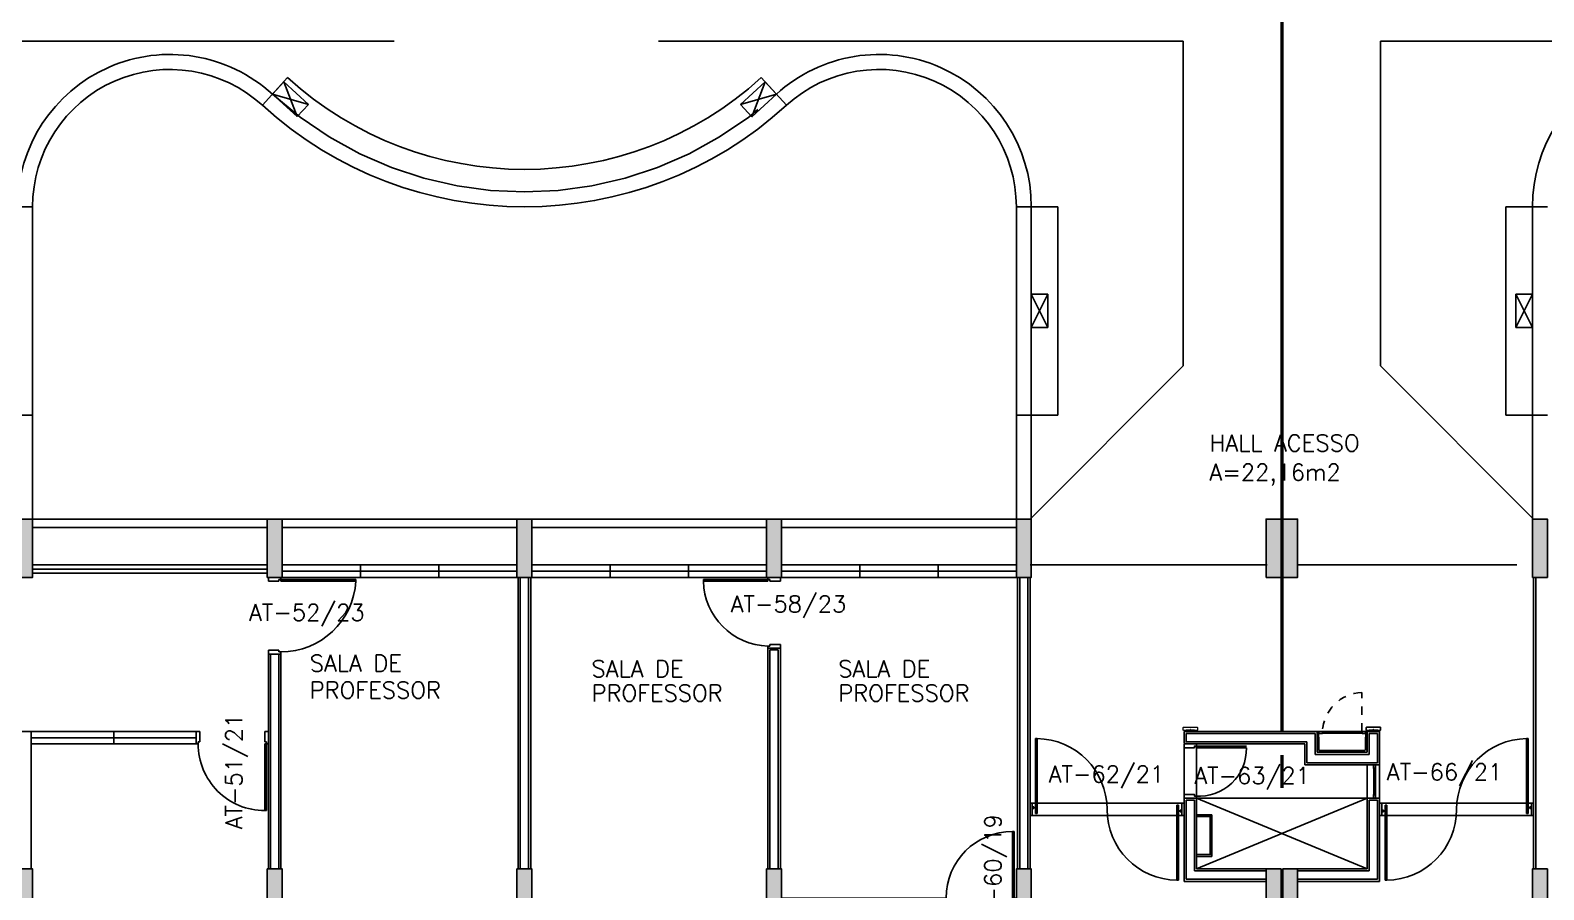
# Model space of a CAD drawing. Header units: millimetres. Extents: x 3605 to 3741, y 1123 to 1192.
# Drawn here: x 3668.46 to 3686.65, y 1145.5 to 1155.82 of the extents above; entities that cross this region are included whole.
import ezdxf

# ---------------------------------------------------------------- set-up
doc = ezdxf.new("R2010")
doc.units = ezdxf.units.MM
doc.linetypes.add('HIDDEN', pattern=[9.525, 6.35, -3.175])
for name, color, linetype in [('ar-alv', 2, 'Continuous'), ('ar-banco', 2, 'Continuous'), ('ar-cal', 2, 'Continuous'), ('ar-corrimao', 2, 'Continuous'), ('ar-esq', 2, 'Continuous'), ('ar-estc', 1, 'Continuous'), ('ar-piso', 1, 'Continuous'), ('ar-porta', 1, 'Continuous'), ('ar-proj', 1, 'HIDDEN'), ('ar-projarmario', 1, 'HIDDEN'), ('ar-reboco', 2, 'Continuous'), ('ar-shaft', 2, 'Continuous'), ('ar-xis', 1, 'Continuous'), ('DET-PIVO', 2, 'Continuous'), ('ENDEREÇO', 2, 'Continuous'), ('esq-01', 1, 'Continuous'), ('esq-02', 1, 'Continuous'), ('esq4', 1, 'Continuous'), ('estc-01', 3, 'Continuous'), ('h-estc', 3, 'Continuous'), ('PROJ-MARCO', 1, 'HIDDEN'), ('ptm', 2, 'Continuous'), ('ptm1', 1, 'Continuous'), ('shaft1', 2, 'Continuous'), ('TEXTO', 2, 'Continuous'), ('ÁREA', 2, 'Continuous')]:
    doc.layers.add(name, color=color, linetype=linetype)
doc.styles.add('UNB-100', font='simplex.shx', dxfattribs={"height": 0.2})
doc.styles.add('UNB1-100', font='simplex.shx', dxfattribs={"height": 0.2})

# ---------------------------------------------------------------- blocks, each defined once
blk = doc.blocks.new('plr01-01p')
at = {"layer": 'h-estc'}
blk.add_hatch(color=3, dxfattribs=at).paths.add_polyline_path([(0.09, 0.075), (-0.09, 0.075), (-0.09, -0.625), (0.09, -0.625)])
at = {"layer": 'estc-01', "color": 3}
blk.add_lwpolyline([(-0.09, 0.075), (-0.09, -0.625), (0.09, -0.625), (0.09, 0.075)], close=True, dxfattribs=at)
blk = doc.blocks.new('plr02-01p')
at = {"layer": 'h-estc'}
blk.add_hatch(color=3, dxfattribs=at).paths.add_polyline_path([(0.09, 0.075), (-0.09, 0.075), (-0.09, -0.425), (0.09, -0.425)])
at = {"layer": 'estc-01', "color": 3}
blk.add_lwpolyline([(-0.09, 0.075), (-0.09, -0.425), (0.09, -0.425), (0.09, 0.075)], close=True, dxfattribs=at)
blk = doc.blocks.new('esq15-01p')
at = {"layer": 'esq-01'}
for p, q in [((2.91, 0), (0.09, 0)), ((1.03, -0.075), (1.03, 0.075)), ((1.97, -0.075), (1.97, 0.075))]:
    blk.add_line(p, q, dxfattribs=at)
at = {"layer": 'esq-02'}
blk.add_lwpolyline([(2.91, -0.075), (0.09, -0.075), (0.09, 0.075), (2.91, 0.075)], close=True, dxfattribs=at)
blk = doc.blocks.new('pm-80-01p')
at = {"layer": 'ptm'}
for p, q in [((0.105, 0.075), (0.105, 0.875)), ((0.125, 0.875), (0.105, 0.875)), ((0.125, 0.075), (0.125, 0.875)), ((0.105, 0.075), (0.08, 0.075)), ((0.08, 0.075), (0.08, -0.075)), ((0.125, 0.075), (0.105, 0.075)), ((0.105, 0.075), (0.105, 0.05)), ((0.125, 0.05), (0.105, 0.05)), ((0.125, 0.05), (0.125, -0.075)), ((0.905, 0.05), (0.905, -0.075)), ((0.905, 0.05), (0.925, 0.05)), ((0.925, 0.075), (0.95, 0.075)), ((0.925, 0.075), (0.925, 0.05)), ((0.95, 0.075), (0.95, -0.075)), ((0.08, -0.075), (0.125, -0.075)), ((0.95, -0.075), (0.905, -0.075))]:
    blk.add_line(p, q, dxfattribs=at)
at = {"layer": 'ptm', "color": 1}
blk.add_arc((0.125, 0.075), 0.8, 360, 90, dxfattribs=at)
blk = doc.blocks.new('esq16-01p')
at = {"layer": 'esq-01'}
for p, q in [((2.025, 0), (0.075, 0)), ((1.075, 0.075), (1.075, -0.075)), ((2.025, 0.075), (2.025, -0.075))]:
    blk.add_line(p, q, dxfattribs=at)
at = {"layer": 'esq-02'}
blk.add_lwpolyline([(2.025, 0.075), (0.075, 0.075), (0.075, -0.075), (2.025, -0.075)], close=True, dxfattribs=at)
at = {"rotation": 180}
blk.add_blockref('pm-80-01p', (2.975, 0), dxfattribs=at)
blk = doc.blocks.new('pm-90-01p')
at = {"layer": 'ptm'}
for p, q in [((0.105, 0.075), (0.105, 0.975)), ((0.125, 0.975), (0.105, 0.975)), ((0.125, 0.075), (0.125, 0.975)), ((0.105, 0.075), (0.08, 0.075)), ((0.08, 0.075), (0.08, -0.075)), ((0.125, 0.075), (0.105, 0.075)), ((0.125, 0.075), (0.105, 0.075)), ((0.105, 0.075), (0.105, 0.05)), ((0.125, 0.05), (0.105, 0.05)), ((0.125, 0.05), (0.125, -0.075)), ((0.955, 0.05), (0.955, -0.075)), ((0.955, 0.05), (0.975, 0.05)), ((0.975, 0.075), (1, 0.075)), ((0.975, 0.075), (0.975, 0.05)), ((1, 0.075), (1, -0.075)), ((0.08, -0.075), (0.125, -0.075)), ((1, -0.075), (0.955, -0.075))]:
    blk.add_line(p, q, dxfattribs=at)
at = {"layer": 'ptm', "color": 1}
blk.add_arc((0.073, 0.074), 0.902, 0.054, 86.687, dxfattribs=at)
blk = doc.blocks.new('sh-04p')
at = {"layer": 'ar-alv'}
for p, q in [((-1.15, 0.05), (-1.15, -0.9)), ((-0.19, 0.05), (-1.15, 0.05)), ((1.15, 0.05), (0.19, 0.05)), ((1.15, -0.9), (1.15, 0.05)), ((-1.05, -0.05), (-1.05, -0.9)), ((-0.19, -0.05), (-1.05, -0.05)), ((1.05, -0.05), (0.19, -0.05)), ((1.05, -0.9), (1.05, -0.05)), ((-1.05, -0.9), (-1.15, -0.9)), ((1.05, -0.9), (1.15, -0.9)), ((-1.15, -1.7), (-1.15, -1.35)), ((-0.3, -1.35), (-1.15, -1.35)), ((-1.05, -1.45), (-0.4, -1.45)), ((-1.05, -1.45), (-1.05, -1.7)), ((-0.4, -1.7), (-0.4, -1.45)), ((-0.3, -1.35), (-0.3, -1.6)), ((1.15, -1.6), (-0.3, -1.6)), ((1.15, -1.7), (1.15, -1.6)), ((-1.05, -1.7), (-1.15, -1.7)), ((-0.4, -1.7), (1.15, -1.7))]:
    blk.add_line(p, q, dxfattribs=at)
at = {"layer": 'ar-proj'}
for p, q in [((1.025, -0.95), (1.025, -1.53)), ((1.175, -1.53), (1.175, -0.97))]:
    blk.add_line(p, q, dxfattribs=at)
at = {"layer": 'ar-proj', "ltscale": 0.01}
blk.add_line((-0.961, -1.725), (-0.961, -2.195), dxfattribs=at)
blk.add_arc((-0.982, -1.699), 0.496, 272.4338, 357.0427, dxfattribs=at)
at = {"layer": 'ar-reboco'}
for p, q in [((-1.175, 0.075), (-1.175, -0.925)), ((-0.19, 0.075), (-1.175, 0.075)), ((1.175, 0.075), (0.19, 0.075)), ((1.175, -0.925), (1.175, 0.075)), ((-1.025, -0.075), (-1.025, -0.925)), ((-0.19, -0.075), (-1.025, -0.075)), ((1.025, -0.075), (0.19, -0.075)), ((1.025, -0.925), (1.025, -0.075)), ((-1.025, -0.925), (-1.175, -0.925)), ((1.025, -0.925), (1.175, -0.925)), ((-1.175, -1.725), (-1.175, -1.325)), ((-0.275, -1.325), (-1.175, -1.325)), ((-0.275, -1.325), (-0.275, -1.575)), ((-1.025, -1.475), (-0.425, -1.475)), ((-1.025, -1.475), (-1.025, -1.725)), ((-0.425, -1.725), (-0.425, -1.475)), ((1.175, -1.575), (-0.275, -1.575)), ((1.175, -1.725), (1.175, -1.588)), ((-1.025, -1.725), (-1.175, -1.725)), ((-0.425, -1.725), (1.175, -1.725))]:
    blk.add_line(p, q, dxfattribs=at)
at = {"layer": 'ar-xis'}
for p, q in [((-1.025, -0.925), (1.025, -0.075)), ((1.025, -0.925), (-1.025, -0.075))]:
    blk.add_line(p, q, dxfattribs=at)
at = {"layer": 'esq-01'}
for p, q in [((-1.15, -1.743), (-1.126, -1.743)), ((-1.075, -1.743), (-1.05, -1.743))]:
    blk.add_line(p, q, dxfattribs=at)
at = {"layer": 'esq-01', "lineweight": 15}
blk.add_line((-1.025, -1.714), (-1.025, -1.716), dxfattribs=at)
at = {"layer": 'esq-01', "flags": 128}
blk.add_lwpolyline([(-1.02, -1.778, 0.414214), (-1.015, -1.773), (-1.015, -1.743, 0.414214), (-1.02, -1.738), (-1.05, -1.738), (-1.05, -1.743), (-1.097, -1.743), (-1.097, -1.748), (-1.102, -1.748), (-1.102, -1.743), (-1.15, -1.743), (-1.15, -1.738), (-1.18, -1.738), (-1.18, -1.738, 0.414214), (-1.185, -1.743), (-1.185, -1.773, 0.414214), (-1.18, -1.778)], format="xyb", close=True, dxfattribs=at)
at = {"layer": 'esq-01', "lineweight": 15, "flags": 128}
for points in [[(-1.025, -1.655), (-1.025, -1.725), (-1.004, -1.725), (-1.004, -1.655)], [(-0.446, -1.655), (-0.446, -1.725), (-0.425, -1.725), (-0.425, -1.655)]]:
    blk.add_lwpolyline(points, close=True, dxfattribs=at)
blk.add_lwpolyline([(1.02, -1.778, -0.414214), (1.015, -1.773), (1.015, -1.743, -0.414214), (1.02, -1.738), (1.05, -1.738), (1.05, -1.743), (1.097, -1.743), (1.097, -1.748), (1.102, -1.748), (1.102, -1.743), (1.15, -1.743), (1.15, -1.738), (1.18, -1.738), (1.18, -1.738, -0.414214), (1.185, -1.743), (1.185, -1.773, -0.414214), (1.18, -1.778)], format="xyb", close=True, dxfattribs=at)
at = {"layer": 'esq4'}
for p, q in [((-1.175, -0.925), (-1.175, -1.325)), ((-1.025, -0.925), (-1.025, -1.325)), ((-1.05, -1.743), (-1.05, -1.725)), ((-1.025, -1.738), (-1.038, -1.738)), ((-1.036, -1.727), (-1.036, -1.736)), ((-1.036, -1.736), (-1.025, -1.736)), ((-1.025, -1.736), (-1.025, -1.738)), ((1.025, -1.736), (1.025, -1.738)), ((1.036, -1.736), (1.025, -1.736)), ((1.036, -1.727), (1.036, -1.736)), ((1.164, -1.727), (1.164, -1.736)), ((1.164, -1.736), (1.175, -1.736)), ((1.175, -1.736), (1.175, -1.738))]:
    blk.add_line(p, q, dxfattribs=at)
at = {"layer": 'esq4', "lineweight": 15, "ltscale": 0.0002}
for p, q in [((-1.125, -1.284), (-1.125, -0.961)), ((-1.1, -1.284), (-1.1, -0.961)), ((-0.963, -1.7), (-0.487, -1.7)), ((-0.963, -1.725), (-0.487, -1.725))]:
    blk.add_line(p, q, dxfattribs=at)
at = {"layer": 'esq4', "lineweight": 5}
for p, q in [((-1.025, -1.727), (-1.036, -1.727)), ((-1.025, -1.725), (-1.025, -1.727)), ((1.025, -1.725), (1.025, -1.727)), ((1.025, -1.727), (1.036, -1.727)), ((1.175, -1.727), (1.164, -1.727)), ((1.175, -1.725), (1.175, -1.727))]:
    blk.add_line(p, q, dxfattribs=at)
at = {"layer": 'esq4', "linetype": 'Continuous', "lineweight": 5}
for points in [[(1.175, -1.575), (1.162, -1.575), (1.162, -1.588), (1.175, -1.588), (1.175, -1.586), (1.164, -1.586), (1.164, -1.577), (1.175, -1.577)], [(-1.175, -1.738), (-1.15, -1.738), (-1.15, -1.725), (-1.175, -1.725), (-1.175, -1.727), (-1.164, -1.727), (-1.164, -1.736), (-1.175, -1.736)]]:
    blk.add_lwpolyline(points, close=True, dxfattribs=at)
at = {"layer": 'ptm'}
for p, q in [((1.025, -1.53), (0.425, -1.53)), ((1.025, -1.55), (0.425, -1.55)), ((1.025, -1.53), (1.025, -1.55))]:
    blk.add_line(p, q, dxfattribs=at)
for points in [[(1.025, -0.925), (1.175, -0.925), (1.175, -0.97), (1.05, -0.97), (1.05, -0.95), (1.025, -0.95), (1.025, -0.925)], [(1.025, -1.575), (1.175, -1.575), (1.175, -1.53), (1.05, -1.53), (1.05, -1.55), (1.025, -1.55), (1.025, -1.575)]]:
    blk.add_lwpolyline(points, dxfattribs=at)
at = {"layer": 'ptm1'}
blk.add_arc((0.994, -1.517), 0.569, 85.5635, 181.3143, dxfattribs=at)
at = {"layer": 'shaft1'}
for p, q in [((0.843, -0.724), (0.843, -0.226)), ((0.843, -0.226), (1.025, -0.226)), ((0.843, -0.247), (1.025, -0.247)), ((0.863, -0.705), (0.863, -0.247)), ((1.026, -0.705), (0.843, -0.705)), ((1.025, -0.726), (0.843, -0.726)), ((-1.112, -0.966), (-1.112, -1.284)), ((-1.025, -0.925), (1.025, -0.925)), ((-1.004, -1.658), (-1.004, -1.495)), ((-0.996, -1.495), (-0.446, -1.495)), ((-0.446, -1.495), (-0.446, -1.657)), ((-0.487, -1.712), (-0.963, -1.712))]:
    blk.add_line(p, q, dxfattribs=at)
for points in [[(-1.125, -0.925), (-1.1, -0.925), (-1.1, -0.966), (-1.125, -0.966)], [(-1.125, -1.284), (-1.1, -1.284), (-1.1, -1.325), (-1.125, -1.325)], [(-0.963, -1.7), (-0.963, -1.725), (-1.004, -1.725), (-1.004, -1.7)], [(-0.446, -1.7), (-0.446, -1.725), (-0.487, -1.725), (-0.487, -1.7)]]:
    blk.add_lwpolyline(points, close=True, dxfattribs=at)
blk = doc.blocks.new('pm-dp90-01p')
at = {"layer": 'DET-PIVO'}
for centre in [(-0.85, 0), (0.85, 0)]:
    blk.add_circle(centre, 0.005, dxfattribs=at)
at = {"layer": 'PROJ-MARCO'}
for p, q in [((0.9, 0.075), (-0.9, 0.075)), ((-0.9, -0.075), (0.9, -0.075))]:
    blk.add_line(p, q, dxfattribs=at)
at = {"layer": 'ptm'}
for p, q in [((0.84, -0.05), (0.84, 0.85)), ((0.84, 0.85), (0.86, 0.85)), ((0.86, -0.05), (0.86, 0.85)), ((-0.925, -0.075), (-0.925, 0.075)), ((-0.925, 0.075), (-0.9, 0.075)), ((-0.9, -0.075), (-0.9, 0.075)), ((-0.86, 0.05), (-0.86, -0.85)), ((-0.84, 0.05), (-0.86, 0.05)), ((-0.84, 0.05), (-0.84, -0.85)), ((0.88, 0.03), (0.9, 0.03)), ((0.88, 0.01), (0.88, 0.03)), ((0.88, 0.01), (0.9, 0.01)), ((0.9, 0.075), (0.925, 0.075)), ((0.9, 0.075), (0.9, -0.075)), ((0.925, 0.075), (0.925, -0.075)), ((-0.9, -0.075), (-0.925, -0.075)), ((-0.88, -0.01), (-0.9, -0.01)), ((-0.88, -0.03), (-0.9, -0.03)), ((-0.88, -0.01), (-0.88, -0.03)), ((0.84, -0.05), (0.86, -0.05)), ((0.925, -0.075), (0.9, -0.075)), ((-0.84, -0.85), (-0.86, -0.85))]:
    blk.add_line(p, q, dxfattribs=at)
at = {"layer": 'ptm', "color": 1}
for centre, start, end in [((0.85, 0), 90.6743, 180), ((-0.85, 0), 270.6743, 0)]:
    blk.add_arc(centre, 0.85, start, end, dxfattribs=at)
blk = doc.blocks.new('esq17d-01p')
at = {"layer": 'esq-01'}
for p, q in [((1.18, 0.075), (1.18, -0.075)), ((2.17, 0), (0.19, 0))]:
    blk.add_line(p, q, dxfattribs=at)
at = {"layer": 'esq-02'}
blk.add_lwpolyline([(2.17, 0.075), (0.19, 0.075), (0.19, -0.075), (2.17, -0.075), (2.17, 0.075)], close=True, dxfattribs=at)
at = {"layer": 'ptm', "rotation": 180}
blk.add_blockref('pm-80-01p', (3.12, 0), dxfattribs=at)
blk = doc.blocks.new('grelha proj')
at = {"layer": 'ar-proj', "color": 1}
for p, q in [((0.4, 0.2), (0, 0)), ((0, 0.2), (0.4, 0))]:
    blk.add_line(p, q, dxfattribs=at)
blk.add_lwpolyline([(0, 0.2), (0.4, 0.2), (0.4, 0), (0, 0)], close=True, dxfattribs=at)
blk = doc.blocks.new('pm-80-02p')
at = {"layer": 'ptm'}
for p, q in [((0.105, 0.075), (0.104, 0.85)), ((0.124, 0.85), (0.104, 0.85)), ((0.125, 0.075), (0.124, 0.85)), ((0.105, 0.075), (0.08, 0.075)), ((0.08, 0.075), (0.08, -0.075)), ((0.125, 0.075), (0.105, 0.075)), ((0.105, 0.075), (0.105, 0.05)), ((0.125, 0.05), (0.105, 0.05)), ((0.125, 0.05), (0.125, -0.075)), ((0.885, 0.05), (0.885, -0.075)), ((0.885, 0.05), (0.905, 0.05)), ((0.905, 0.075), (0.93, 0.075)), ((0.905, 0.075), (0.905, 0.05)), ((0.93, 0.075), (0.93, -0.075)), ((0.08, -0.075), (0.125, -0.075)), ((0.93, -0.075), (0.885, -0.075))]:
    blk.add_line(p, q, dxfattribs=at)
at = {"layer": 'ptm1', "color": 1}
blk.add_arc((0.105, 0.05), 0.8, 1.7908, 88.6113, dxfattribs=at)

msp = doc.modelspace()

# ---------------------------------------------------------------- linework, layer by layer
at = {"layer": 'ar-alv'}
for p, q in [((3674.349, 1149.251), (3674.349, 1145.751)), ((3674.449, 1149.251), (3674.449, 1145.751)), ((3680.349, 1149.251), (3680.349, 1145.751)), ((3680.449, 1149.251), (3680.449, 1145.751)), ((3686.549, 1149.251), (3686.549, 1145.751)), ((3671.349, 1148.331), (3671.349, 1145.751)), ((3671.449, 1148.331), (3671.449, 1145.751)), ((3677.349, 1145.751), (3677.349, 1148.381)), ((3677.449, 1145.751), (3677.449, 1148.381))]:
    msp.add_line(p, q, dxfattribs=at)
at = {"layer": 'ar-banco'}
for p, q in [((3671.251, 1154.921), (3671.554, 1155.253)), ((3677.548, 1154.921), (3677.245, 1155.253)), ((3667.989, 1153.701), (3668.489, 1153.701)), ((3668.489, 1151.201), (3668.489, 1153.701)), ((3680.309, 1151.201), (3680.309, 1153.701)), ((3680.809, 1153.701), (3680.309, 1153.701)), ((3680.809, 1153.701), (3680.309, 1153.701)), ((3680.809, 1151.201), (3680.809, 1153.701)), ((3686.189, 1151.201), (3686.189, 1153.701)), ((3686.189, 1153.701), (3686.689, 1153.701)), ((3667.989, 1151.201), (3668.489, 1151.201)), ((3680.809, 1151.201), (3680.309, 1151.201)), ((3686.189, 1151.201), (3686.689, 1151.201))]:
    msp.add_line(p, q, dxfattribs=at)
for radius in [4.223, 4.673]:
    msp.add_arc((3674.399, 1158.374), radius, 227.6466, 312.3534, dxfattribs=at)
at = {"layer": 'ar-cal'}
for p, q in [((3680.489, 1153.701), (3680.489, 1153.701)), ((3680.489, 1153.701), (3680.489, 1153.701)), ((3686.509, 1153.701), (3686.509, 1153.701)), ((3668.489, 1149.951), (3668.489, 1151.201)), ((3680.309, 1149.951), (3680.309, 1151.201)), ((3680.489, 1149.951), (3680.489, 1151.201)), ((3686.509, 1149.951), (3686.509, 1151.201))]:
    msp.add_line(p, q, dxfattribs=at)
for centre, radius, start, end in [((3670.139, 1153.701), 1.83, 47.6466, 180), ((3678.659, 1153.701), 1.83, 0, 132.3534), ((3688.339, 1153.701), 1.83, 47.6466, 180), ((3670.139, 1153.701), 1.65, 47.6466, 180), ((3678.659, 1153.701), 1.65, 0, 132.3534)]:
    msp.add_arc(centre, radius, start, end, dxfattribs=at)
at = {"layer": 'ar-corrimao'}
for p, q in [((3671.309, 1149.351), (3668.489, 1149.351)), ((3671.309, 1149.301), (3668.489, 1149.301))]:
    msp.add_line(p, q, dxfattribs=at)
at = {"layer": 'ar-piso'}
for p, q in [((3683.489, 1149.951), (3683.489, 1160.74)), ((3683.509, 1149.951), (3683.509, 1160.74)), ((3668.489, 1149.951), (3671.309, 1149.951)), ((3671.489, 1149.951), (3674.309, 1149.951)), ((3674.489, 1149.951), (3677.309, 1149.951)), ((3677.489, 1149.951), (3680.309, 1149.951)), ((3668.489, 1149.851), (3671.309, 1149.851)), ((3671.489, 1149.851), (3674.309, 1149.851)), ((3674.489, 1149.851), (3677.309, 1149.851)), ((3677.489, 1149.851), (3680.309, 1149.851)), ((3671.309, 1149.401), (3668.489, 1149.401)), ((3683.489, 1149.251), (3683.489, 1147.401)), ((3683.509, 1149.251), (3683.509, 1147.401)), ((3683.489, 1147.117), (3683.489, 1146.726)), ((3683.509, 1147.117), (3683.509, 1146.726))]:
    msp.add_line(p, q, dxfattribs=at)
at = {"layer": 'ar-proj'}
for p, q in [((3666.484, 1155.691), (3682.314, 1155.691)), ((3682.314, 1155.691), (3682.314, 1151.791)), ((3684.684, 1155.691), (3684.684, 1151.791)), ((3684.684, 1155.691), (3700.514, 1155.691)), ((3680.489, 1153.701), (3680.489, 1151.201)), ((3686.509, 1153.701), (3686.509, 1151.201)), ((3680.474, 1149.951), (3682.314, 1151.791)), ((3686.524, 1149.951), (3684.684, 1151.791)), ((3680.474, 1149.401), (3683.324, 1149.401)), ((3683.689, 1149.401), (3686.324, 1149.401))]:
    msp.add_line(p, q, dxfattribs=at)
msp.add_arc((3674.399, 1158.374), 4.493, 227.6466, 312.3534, dxfattribs=at)
at = {"layer": 'ar-projarmario'}
msp.add_line((3680.309, 1153.701), (3680.309, 1151.201), dxfattribs=at)
at = {"layer": 'ar-reboco'}
for p, q in [((3674.324, 1149.251), (3674.324, 1145.751)), ((3674.474, 1149.251), (3674.474, 1145.751)), ((3680.324, 1149.251), (3680.324, 1145.751)), ((3680.474, 1149.251), (3680.474, 1145.751)), ((3686.524, 1149.251), (3686.524, 1145.751)), ((3671.324, 1148.351), (3671.324, 1145.751)), ((3671.474, 1148.351), (3671.474, 1145.751)), ((3677.324, 1145.751), (3677.324, 1148.401)), ((3677.324, 1148.401), (3677.474, 1148.401)), ((3677.349, 1148.381), (3677.449, 1148.381)), ((3677.474, 1145.751), (3677.474, 1148.401)), ((3668.474, 1147.401), (3668.324, 1147.401)), ((3668.474, 1147.401), (3668.474, 1145.751))]:
    msp.add_line(p, q, dxfattribs=at)

# ---------------------------------------------------------------- block references
for p, rotation in [((3671.803, 1154.932), 137.6465955498669), ((3686.309, 1152.651), 269.9999999999991)]:
    msp.add_blockref('grelha proj', p, dxfattribs=dict(rotation=rotation))
at = {"xscale": -1}
for name, p, rotation in [('grelha proj', (3676.996, 1154.93), 222.6951610210174), ('grelha proj', (3680.689, 1152.651), 90.00000000000087), ('pm-80-02p', (3677.399, 1149.331), 90.00000000000159)]:
    msp.add_blockref(name, p, dxfattribs=dict(at, rotation=rotation))
at = {"layer": 'ar-esq', "xscale": -1, "rotation": 180}
for name, p in [('esq15-01p', (3671.399, 1149.326)), ('esq15-01p', (3674.399, 1149.326)), ('esq15-01p', (3677.399, 1149.326)), ('esq16-01p', (3677.414, 1145.326))]:
    msp.add_blockref(name, p, dxfattribs=at)
at = {"layer": 'ar-esq', "rotation": 270}
msp.add_blockref('pm-90-01p', (3671.399, 1149.331), dxfattribs=at)
at = {"layer": 'ar-estc', "xscale": -1, "rotation": 180}
for name, p in [('plr01-01p', (3668.399, 1149.326)), ('plr01-01p', (3671.399, 1149.326)), ('plr01-01p', (3674.399, 1149.326)), ('plr01-01p', (3677.399, 1149.326)), ('plr01-01p', (3680.399, 1149.326)), ('plr01-01p', (3683.399, 1149.326)), ('plr01-01p', (3683.599, 1149.326)), ('plr01-01p', (3686.599, 1149.326)), ('plr02-01p', (3668.399, 1145.326)), ('plr02-01p', (3671.399, 1145.326)), ('plr02-01p', (3674.399, 1145.326)), ('plr02-01p', (3677.399, 1145.326)), ('plr02-01p', (3680.399, 1145.326)), ('plr02-01p', (3683.399, 1145.326)), ('plr02-01p', (3683.599, 1145.326)), ('plr02-01p', (3686.599, 1145.326))]:
    msp.add_blockref(name, p, dxfattribs=at)
at = {"layer": 'ar-porta'}
for name, p in [('esq17d-01p', (3668.284, 1147.326)), ('pm-dp90-01p', (3685.599, 1146.466))]:
    msp.add_blockref(name, p, dxfattribs=at)
at = {"layer": 'ar-porta', "xscale": -1}
msp.add_blockref('pm-dp90-01p', (3681.399, 1146.466), dxfattribs=at)
at = {"layer": 'ar-shaft', "rotation": 180}
msp.add_blockref('sh-04p', (3683.499, 1145.676), dxfattribs=at)

# ---------------------------------------------------------------- texts
at = {"layer": 'ENDEREÇO', "style": 'UNB-100'}
for s, p in [('AT-58/23', (3676.877, 1148.832)), ('AT-52/23', (3671.091, 1148.731)), ('AT-62/21', (3680.697, 1146.789)), ('AT-66/21', (3684.76, 1146.816)), ('AT-63/21', (3682.447, 1146.771))]:
    msp.add_text(s, height=0.2, dxfattribs=at).set_placement(p)
for s, p in [('AT-51/21', (3671.009, 1146.226)), ('AT-60/19', (3680.128, 1145.02))]:
    msp.add_text(s, height=0.2, rotation=90, dxfattribs=at).set_placement(p)
at = {"layer": 'TEXTO', "style": 'UNB1-100'}
for s, p in [('HALL ACESSO', (3682.633, 1150.765)), ('SALA DE', (3671.82, 1148.121)), ('SALA DE', (3675.205, 1148.054)), ('SALA DE', (3678.169, 1148.054)), ('PROFESSOR', (3671.82, 1147.798)), ('PROFESSOR', (3675.205, 1147.762)), ('PROFESSOR', (3678.169, 1147.762))]:
    msp.add_text(s, height=0.2, dxfattribs=at).set_placement(p)
at = {"layer": 'ÁREA', "style": 'UNB1-100'}
msp.add_text('A=22,16m2', height=0.2, dxfattribs=at).set_placement((3682.63, 1150.414))

doc.saveas('drawing.dxf')
